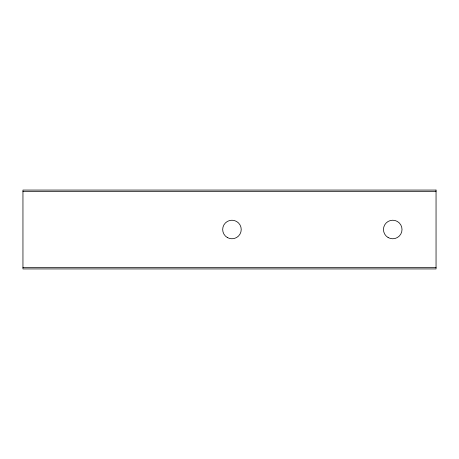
<?xml version="1.0" encoding="UTF-8"?>
<svg xmlns="http://www.w3.org/2000/svg" width="459" height="459" viewBox="0 0 459 459"><rect width="100%" height="100%" fill="white"/><g stroke="black" fill="none" stroke-linecap="round" stroke-linejoin="round"><path stroke-width="0.69" d="M22.95 191.621L436.05 191.621M22.95 267.379L436.05 267.379M436.05 190.072L22.95 190.072L22.95 268.928L436.05 268.928L436.05 190.072M388.107 237.532A9.278 9.278 0 0 0 402.021 229.5A9.278 9.278 0 0 0 388.107 221.468A9.278 9.278 0 0 0 388.107 237.532M227.314 237.532A9.278 9.278 0 0 0 241.227 229.5A9.278 9.278 0 0 0 227.314 221.468A9.278 9.278 0 0 0 227.314 237.532"/></g></svg>
